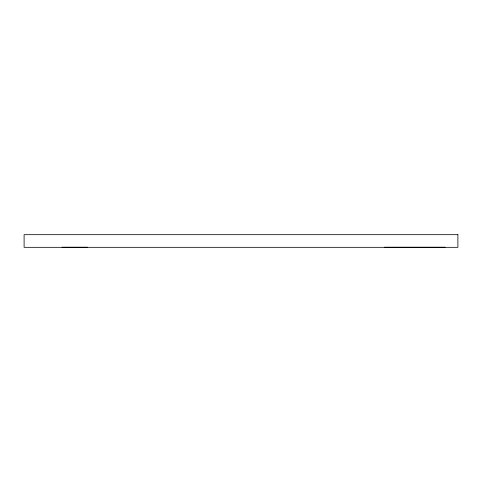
<?xml version="1.0" encoding="UTF-8"?>
<svg xmlns="http://www.w3.org/2000/svg" width="482" height="482" viewBox="0 0 482 482"><rect width="100%" height="100%" fill="white"/><g stroke="black" fill="none" stroke-linecap="round" stroke-linejoin="round"><path stroke-width="0.72" d="M62.051 247.224L87.35 247.224M384.528 247.224L445.151 247.224M457.9 234.674L24.1 234.674L24.1 247.326L457.9 247.326L457.9 234.674"/></g></svg>
